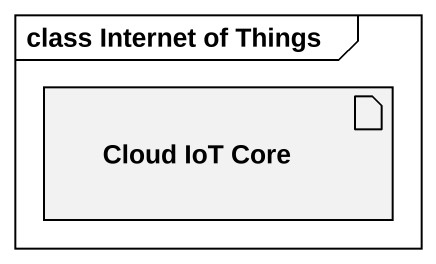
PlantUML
@startuml
mainframe class Internet of Things
artifact "Cloud IoT Core" as Cloud_IoT_Core
@enduml
